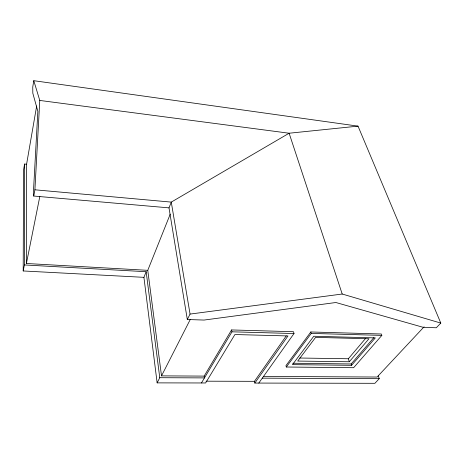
<?xml version="1.0" encoding="UTF-8"?>
<svg xmlns="http://www.w3.org/2000/svg" width="464" height="464" viewBox="0 0 464 464"><rect width="100%" height="100%" fill="white"/><g stroke="black" fill="none" stroke-linecap="round" stroke-linejoin="round"><path stroke-width="0.7" d="M24.389 264.944L146.16 271.713L143.921 277.339L23.2 270.964L24.389 264.944L24.575 164.047L26.738 164.268M23.2 270.964L23.513 170.294L24.575 164.047M169.006 207.866L33.715 196.046L34.91 189.799L39.771 100.439L33.791 80.695L358.022 126.138L440.8 323.083L436.305 327.77L423.226 327.335L335.878 302.516L204.032 320.061L187.311 319.51L169.006 207.866L171.274 202.107L289.124 133.226L358.022 126.138M33.791 80.695L32.753 87.006L32.811 93.171L37.857 111.343L33.646 188.106L33.715 196.046M36.656 106.007L26.373 165.474L26.402 263.5L147.761 270.332L170.213 214.2M26.402 263.5L39.829 196.458M187.311 319.51L190.049 314.082L171.274 202.107L34.91 189.799M378.317 375.944L379.245 378.682L374.889 383.305L254.835 383.067L287.982 335.942L234.912 334.538L205.61 382.974L157.134 382.875L159.767 377.702L146.16 271.713M258.784 383.078L294.014 333.541L293.521 331.714L231.577 329.939L204.154 376.101L161.513 375.875L190.362 319.296M201.446 382.962L231.965 331.818L231.577 329.939M254.835 383.067L254.458 381.327L286.265 335.89M310.834 331.969L285.957 365.609L286.311 367.012L353.62 367.708L381.843 335.391L381.35 333.999L310.834 331.969L311.251 333.413L286.311 367.012M299.785 358.022L348.354 358.753L365.591 338.442M349.299 361.758L368.967 338.761L315.601 337.374L297.702 361.067L349.299 361.758L348.354 358.753M292.83 363.237L351.161 363.956L373.885 337.601M351.59 365.313L375.318 337.896L313.768 336.261L292.477 364.634L351.59 365.313L351.161 363.956M424.102 326.789L377.099 377.029L263.332 376.42M190.049 314.082L342.206 294.025L440.8 323.083M206.022 381.188L254.458 381.327M159.767 377.702L204.467 377.905L204.154 376.101M262.282 378.16L379.245 378.682M311.251 333.413L381.843 335.391M231.965 331.818L294.014 333.541M39.771 100.439L289.124 133.226L342.206 294.025M147.761 270.332L161.513 375.875M143.921 277.339L157.134 382.875"/></g></svg>
